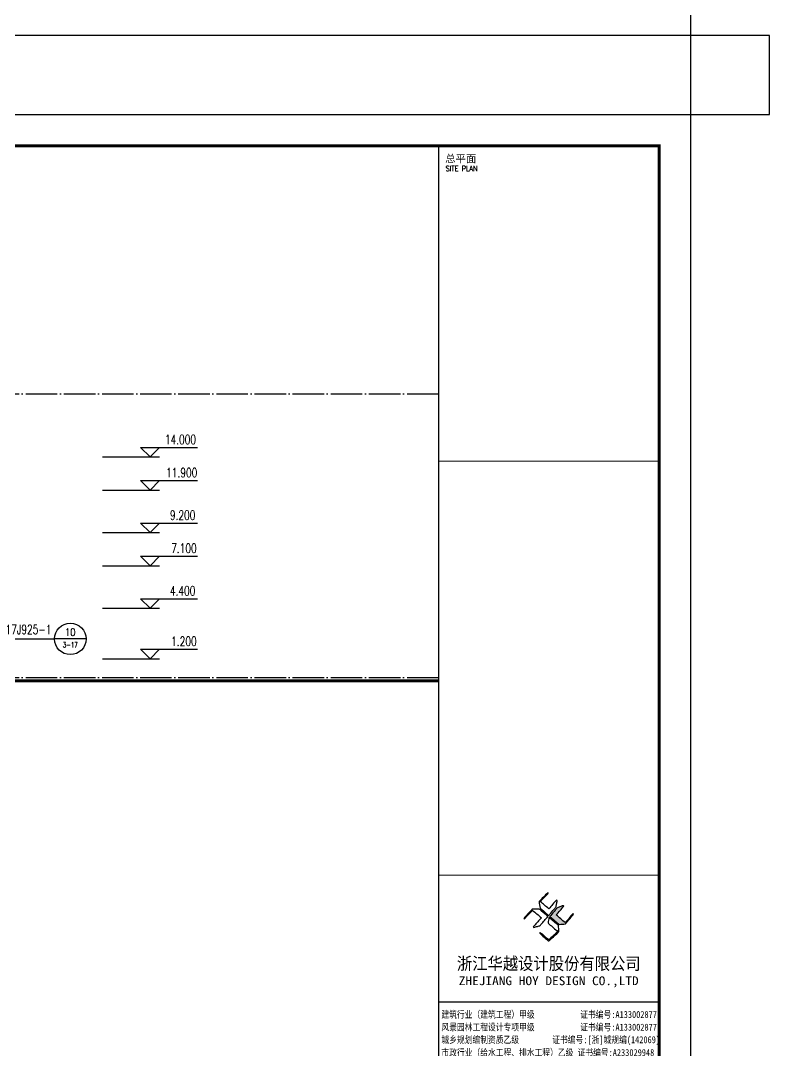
# Model space of a CAD drawing. Extents: x 14095202 to 14511487, y -1430609 to -90420.
# Drawn here: x 14463959 to 14511487, y -1216120 to -1150770 of the extents above; entities that cross this region are included whole.
import ezdxf
from ezdxf.enums import TextEntityAlignment as Align

# ---------------------------------------------------------------- set-up
doc = ezdxf.new("R2010")
doc.units = 0
doc.header["$LTSCALE"] = 1000
doc.header["$MEASUREMENT"] = 0
doc.linetypes.add('DOTE', pattern=[2.42, 2, -0.2, 0.02, -0.2])
for name, color, linetype in [('DIM_IDEN', 3, 'Continuous'), ('DOTE', 1, 'DOTE'), ('PUB_DIM', 3, 'Continuous'), ('PUB_TEXT', 7, 'Continuous'), ('PUB_TITLE', 4, 'Continuous'), ('TK', 4, 'Continuous')]:
    doc.layers.add(name, color=color, linetype=linetype)
doc.styles.add('-宋体', font='', dxfattribs={"width": 0.8})
doc.styles.add('_TCH_DIM', font='SIMPLEX', dxfattribs={"bigfont": 'GBCBIG'})
doc.styles.add('_TCH_LABEL', font='COMPLEX', dxfattribs={"bigfont": 'GBCBIG'})
doc.styles.add('HT', font='simhei.ttf', dxfattribs={"width": 0.8})
doc.styles.add('ROMANS', font='romans', dxfattribs={"width": 0.65, "height": 231.275})
doc.styles.add('图签宋体', font='', dxfattribs={"height": 300})
doc.styles.add('图签黑体', font='simhei.ttf', dxfattribs={"height": 550})
doc.styles.get('-宋体').set_extended_font_data('SimSun')
doc.styles.get('图签宋体').set_extended_font_data('NSimSun')

# ---------------------------------------------------------------- blocks, each defined once
blk = doc.blocks.new('GeYuanFrame_12420875', base_point=(20.09, 4.53))
at = {"layer": 'TK'}
blk.add_lwpolyline([(20.09, 4.53), (20.09, 598.53), (1071.09, 598.53), (1071.09, 4.53)], close=True, dxfattribs=at)
blk = doc.blocks.new('A$C053D6479')
at = {"layer": 'PUB_TITLE'}
h = blk.add_hatch(color=256, dxfattribs=at)
h.dxf.hatch_style = 1
edge = h.paths.add_edge_path()
edge.add_spline(control_points=[(1026, 827), (1105, 920), (1188, 1008), (1266, 1102)], knot_values=[13, 13, 13, 13, 14, 14, 14, 14], degree=3, periodic=0)
edge.add_spline(control_points=[(1266, 1102), (1258, 1111), (1249, 1119), (1239, 1116)], knot_values=[12, 12, 12, 12, 13, 13, 13, 13], degree=3, periodic=0)
edge.add_spline(control_points=[(1239, 1116), (1210, 1107), (1179, 1092), (1144, 1077)], knot_values=[11, 11, 11, 11, 12, 12, 12, 12], degree=3, periodic=0)
edge.add_spline(control_points=[(1144, 1077), (1109, 1063), (1069, 1053), (1047, 1038)], knot_values=[10, 10, 10, 10, 11, 11, 11, 11], degree=3, periodic=0)
edge.add_spline(control_points=[(1047, 1038), (1028, 1026), (1007, 992), (991, 972)], knot_values=[9, 9, 9, 9, 10, 10, 10, 10], degree=3, periodic=0)
edge.add_spline(control_points=[(991, 972), (942, 913), (899, 868), (849, 810)], knot_values=[8, 8, 8, 8, 9, 9, 9, 9], degree=3, periodic=0)
edge.add_spline(control_points=[(849, 810), (842, 801), (822, 776), (822, 775)], knot_values=[7, 7, 7, 7, 8, 8, 8, 8], degree=3, periodic=0)
edge.add_spline(control_points=[(822, 775), (823, 771), (848, 752), (859, 744)], knot_values=[6, 6, 6, 6, 7, 7, 7, 7], degree=3, periodic=0)
edge.add_spline(control_points=[(859, 744), (949, 670), (1035, 592), (1122, 521)], knot_values=[5, 5, 5, 5, 6, 6, 6, 6], degree=3, periodic=0)
edge.add_spline(control_points=[(1122, 521), (1153, 527), (1185, 530), (1217, 533)], knot_values=[4, 4, 4, 4, 5, 5, 5, 5], degree=3, periodic=0)
edge.add_spline(control_points=[(1217, 533), (1246, 535), (1293, 532), (1316, 542)], knot_values=[3, 3, 3, 3, 4, 4, 4, 4], degree=3, periodic=0)
edge.add_spline(control_points=[(1316, 542), (1327, 547), (1338, 565), (1349, 579)], knot_values=[2, 2, 2, 2, 3, 3, 3, 3], degree=3, periodic=0)
edge.add_spline(control_points=[(1349, 579), (1423, 670), (1507, 759), (1572, 848)], knot_values=[1, 1, 1, 1, 2, 2, 2, 2], degree=3, periodic=0)
edge.add_spline(control_points=[(1572, 848), (1564, 852), (1561, 861), (1551, 862)], knot_values=[0, 0, 0, 0, 1, 1, 1, 1], degree=3, periodic=0)
edge.add_spline(control_points=[(1551, 862), (1469, 769), (1393, 671), (1310, 579)], knot_values=[15, 15, 15, 15, 16, 16, 16, 16], degree=3, periodic=0)
edge.add_spline(control_points=[(1310, 579), (1216, 662), (1118, 742), (1026, 827)], knot_values=[14, 14, 14, 14, 15, 15, 15, 15], degree=3, periodic=0)
at = {"layer": 'TK'}
for points, knots in [([(1031, 1298), (1066, 1286), (1054, 1262), (1045, 1224), (1036, 1188), (1031, 1158), (1024, 1121), (1020, 1104), (1017, 1085), (1012, 1071), (1004, 1052), (976, 1026), (956, 1003), (906, 946), (866, 899), (814, 839), (806, 829), (789, 806), (787, 806), (777, 804), (728, 856), (719, 864), (651, 922), (580, 978), (514, 1036), (509, 1106), (488, 1176), (479, 1247), (570, 1343), (663, 1436), (758, 1526), (764, 1523), (768, 1518), (774, 1515), (693, 1422), (599, 1343), (520, 1249), (607, 1171), (698, 1096), (789, 1021), (874, 1109), (950, 1206), (1031, 1298)], [0, 0, 0, 0, 1, 1, 1, 2, 2, 2, 3, 3, 3, 4, 4, 4, 5, 5, 5, 6, 6, 6, 7, 7, 7, 8, 8, 8, 9, 9, 9, 10, 10, 10, 11, 11, 11, 12, 12, 12, 13, 13, 13, 14, 14, 14, 14]), ([(555, 949), (624, 891), (699, 833), (760, 773), (689, 691), (614, 604), (539, 517), (529, 505), (516, 487), (506, 482), (492, 475), (469, 472), (452, 467), (416, 456), (383, 448), (342, 438), (323, 433), (297, 422), (293, 440), (291, 452), (313, 470), (322, 480), (400, 566), (477, 652), (553, 736), (460, 815), (366, 894), (270, 970), (183, 883), (101, 791), (16, 703), (-18, 714), (9, 735), (28, 755), (103, 838), (192, 930), (266, 1005), (319, 1009), (387, 1005), (442, 1007), (456, 1008), (472, 1011), (485, 1007), (507, 1000), (534, 967), (555, 949)], [0, 0, 0, 0, 1, 1, 1, 2, 2, 2, 3, 3, 3, 4, 4, 4, 5, 5, 5, 6, 6, 6, 7, 7, 7, 8, 8, 8, 9, 9, 9, 10, 10, 10, 11, 11, 11, 12, 12, 12, 13, 13, 13, 14, 14, 14, 15, 15, 15, 15]), ([(1551, 862), (1561, 861), (1564, 852), (1572, 848), (1507, 759), (1423, 670), (1349, 579), (1338, 565), (1327, 547), (1316, 542), (1293, 532), (1246, 535), (1217, 533), (1185, 530), (1153, 527), (1122, 521), (1035, 592), (949, 670), (859, 744), (848, 752), (823, 771), (822, 775), (822, 776), (842, 801), (849, 810), (899, 868), (942, 913), (991, 972), (1007, 992), (1028, 1026), (1047, 1038), (1069, 1053), (1109, 1063), (1144, 1077), (1179, 1092), (1210, 1107), (1239, 1116), (1249, 1119), (1258, 1111), (1266, 1102), (1188, 1008), (1105, 920), (1026, 827), (1118, 742), (1216, 662), (1310, 579), (1393, 671), (1469, 769), (1551, 862)], [0, 0, 0, 0, 1, 1, 1, 2, 2, 2, 3, 3, 3, 4, 4, 4, 5, 5, 5, 6, 6, 6, 7, 7, 7, 8, 8, 8, 9, 9, 9, 10, 10, 10, 11, 11, 11, 12, 12, 12, 13, 13, 13, 14, 14, 14, 15, 15, 15, 16, 16, 16, 16]), ([(1097, 490), (1100, 425), (1106, 361), (1107, 294), (1018, 207), (925, 121), (830, 33), (818, 21), (800, 0), (787, 0), (768, -1), (725, 49), (712, 60), (662, 103), (616, 143), (568, 186), (545, 207), (518, 224), (499, 250), (501, 259), (511, 261), (516, 267), (609, 192), (696, 111), (785, 33), (883, 118), (977, 208), (1070, 298), (992, 373), (892, 456), (803, 534), (791, 544), (768, 561), (766, 569), (761, 588), (776, 634), (780, 655), (785, 690), (788, 721), (795, 746), (897, 661), (998, 576), (1097, 490)], [0, 0, 0, 0, 1, 1, 1, 2, 2, 2, 3, 3, 3, 4, 4, 4, 5, 5, 5, 6, 6, 6, 7, 7, 7, 8, 8, 8, 9, 9, 9, 10, 10, 10, 11, 11, 11, 12, 12, 12, 13, 13, 13, 14, 14, 14, 14])]:
    blk.add_open_spline(points, degree=3, knots=knots, dxfattribs=at)
blk = doc.blocks.new('GeYuanFrame_32711160', base_point=(20.09, 4.53))
at = {"layer": 'TK'}
blk.add_line((781.09, 316.93), (851.09, 316.93), dxfattribs=at)
blk.add_lwpolyline([(20.09, 4.53), (20.09, 598.53), (861.09, 598.53), (861.09, 4.53)], close=True, dxfattribs=at)
at = {"layer": 'TK', "const_width": 1}
blk.add_lwpolyline([(45.09, 588.53), (851.09, 588.53), (851.09, 14.53), (45.09, 14.53)], close=True, dxfattribs=at)
at = {"layer": 'TK'}
for points, const_width in [([(781.09, 588.53), (781.09, 14.53)], 0.4), ([(781.09, 488.5), (851.09, 488.5)], 0.35), ([(781.09, 357.14), (851.09, 357.14)], 0.35)]:
    blk.add_lwpolyline(points, dxfattribs=dict(at, const_width=const_width))
at = {"layer": 'PUB_TITLE', "xscale": 0.01000000000021828, "yscale": 0.01000000000021828, "zscale": 0.01}
blk.add_blockref('A$C053D6479', (808.19, 336.27), dxfattribs=at)
at = {"layer": 'TK', "style": '图签宋体'}
blk.add_text('总平面', height=2.4, dxfattribs=at).set_placement((783.23, 583.28))
at = {"layer": 'TK'}
for s, height, style, width, p in [('SITE PLAN', 1.697, 'ROMANS', 0.76, (783.35, 580.49)), ('建筑行业（建筑工程）甲级           证书编号:A133002877', 2.2, '-宋体', 0.8, (782, 311.83)), ('风景园林工程设计专项甲级           证书编号:A133002877', 2.2, '-宋体', 0.8, (782, 307.81)), ('城乡规划编制资质乙级        证书编号:[浙]城规编(142069)', 2.2, '-宋体', 0.8, (782, 303.82)), ('市政行业（给水工程、排水工程）乙级 证书编号:A233029948', 2.2, '-宋体', 0.8, (782, 299.74))]:
    blk.add_text(s, height=height, dxfattribs=dict(at, style=style, width=width)).set_placement(p)
for s, height, style, width, p in [('浙江华越设计股份有限公司', 3.96, 'HT', 0.9, (816.07, 329.16)), ('ZHEJIANG HOY DESIGN CO.,LTD', 2.8, '图签黑体', 1.11, (816.06, 323.29))]:
    blk.add_text(s, height=height, dxfattribs=dict(at, style=style, width=width)).set_placement(p, align=Align.MIDDLE)

msp = doc.modelspace()

# ---------------------------------------------------------------- linework, layer by layer
at = {"ltscale": 0.5}
for p, q in [((14343286.9, -1192613.8), (14490486.9, -1192613.8)), ((14343286.9, -1192713.8), (14490486.9, -1192713.8))]:
    msp.add_line(p, q, dxfattribs=at)
msp.add_lwpolyline([(14506486.9, -1151720.3), (14506486.9, -1156720.3), (14511486.9, -1156720.3), (14511486.9, -1151720.3)], close=True, dxfattribs=at)
at = {"ltscale": 0.5, "const_width": 100}
msp.add_lwpolyline([(14343286.9, -1192663.8), (14490486.9, -1192663.8)], dxfattribs=at)
at = {"layer": 'DIM_IDEN'}
for p in [(14461818.4, -1190004.3), (14468111.9, -1190004.3)]:
    msp.add_line(p, (14466111.9, -1190004.3), dxfattribs=at)
msp.add_circle((14467111.9, -1190004.3), 1000, dxfattribs=at)
at = {"layer": 'DOTE'}
for p, q in [((14343286.9, -1174463.8), (14490486.9, -1174463.8)), ((14343286.9, -1192463.8), (14490486.9, -1192463.8))]:
    msp.add_line(p, q, dxfattribs=at)
at = {"layer": 'PUB_DIM'}
for p, q in [((14472176.8, -1178463.8), (14471576.8, -1177863.8)), ((14471576.8, -1177863.8), (14475176.8, -1177863.8)), ((14472176.8, -1178463.8), (14472776.8, -1177863.8)), ((14469161.9, -1178463.8), (14472776.8, -1178463.8)), ((14472176.8, -1180563.8), (14471576.8, -1179963.8)), ((14471576.8, -1179963.8), (14475176.8, -1179963.8)), ((14472176.8, -1180563.8), (14472776.8, -1179963.8)), ((14469161.9, -1180563.8), (14472776.8, -1180563.8)), ((14472176.8, -1183263.8), (14471576.8, -1182663.8)), ((14471576.8, -1182663.8), (14475176.8, -1182663.8)), ((14472176.8, -1183263.8), (14472776.8, -1182663.8)), ((14469161.9, -1183263.8), (14472776.8, -1183263.8)), ((14472176.8, -1185363.8), (14471576.8, -1184763.8)), ((14471576.8, -1184763.8), (14475176.8, -1184763.8)), ((14472176.8, -1185363.8), (14472776.8, -1184763.8)), ((14469161.9, -1185363.8), (14472776.8, -1185363.8)), ((14472176.8, -1188063.8), (14471576.8, -1187463.8)), ((14471576.8, -1187463.8), (14475176.8, -1187463.8)), ((14472176.8, -1188063.8), (14472776.8, -1187463.8)), ((14469161.9, -1188063.8), (14472776.8, -1188063.8)), ((14472176.8, -1191263.8), (14471576.8, -1190663.8)), ((14471576.8, -1190663.8), (14475176.8, -1190663.8)), ((14472176.8, -1191263.8), (14472776.8, -1190663.8)), ((14469161.9, -1191263.8), (14472776.8, -1191263.8))]:
    msp.add_line(p, q, dxfattribs=at)

# ---------------------------------------------------------------- block references
at = {"xscale": 200, "yscale": 200, "zscale": 200}
for name, p in [('GeYuanFrame_12420875', (14296286.9, -1151720.3)), ('GeYuanFrame_32711160', (14338286.9, -1275520.3))]:
    msp.add_blockref(name, p, dxfattribs=at)

# ---------------------------------------------------------------- texts
at = {"layer": 'PUB_TEXT', "width": 0.705882}
for s, style, p in [('14.000', '_TCH_DIM', (14473116.8, -1177653.8)), ('11.900', '_TCH_DIM', (14473196.8, -1179753.8)), ('9.200', '_TCH_DIM', (14473436.8, -1182453.8)), ('7.100', '_TCH_DIM', (14473516.8, -1184553.8)), ('4.400', '_TCH_DIM', (14473436.8, -1187253.8)), ('17J925-1', '_TCH_LABEL', (14463001.9, -1189701.7)), ('1.200', '_TCH_DIM', (14473516.8, -1190453.8))]:
    msp.add_text(s, height=595, dxfattribs=dict(at, style=style)).set_placement(p)
at = {"layer": 'PUB_TEXT', "style": '_TCH_LABEL'}
for s, height, width, p, p2 in [('10', 454.21, 1.230441, (14466779.6, -1189808.7), (14467444.1, -1189808.7)), ('3-17', 327.82, 1.09259, (14466632.3, -1190552), (14467591.4, -1190552))]:
    msp.add_text(s, height=height, dxfattribs=dict(at, width=width)).set_placement(p, p2, align=Align.FIT)

doc.saveas('drawing.dxf')
